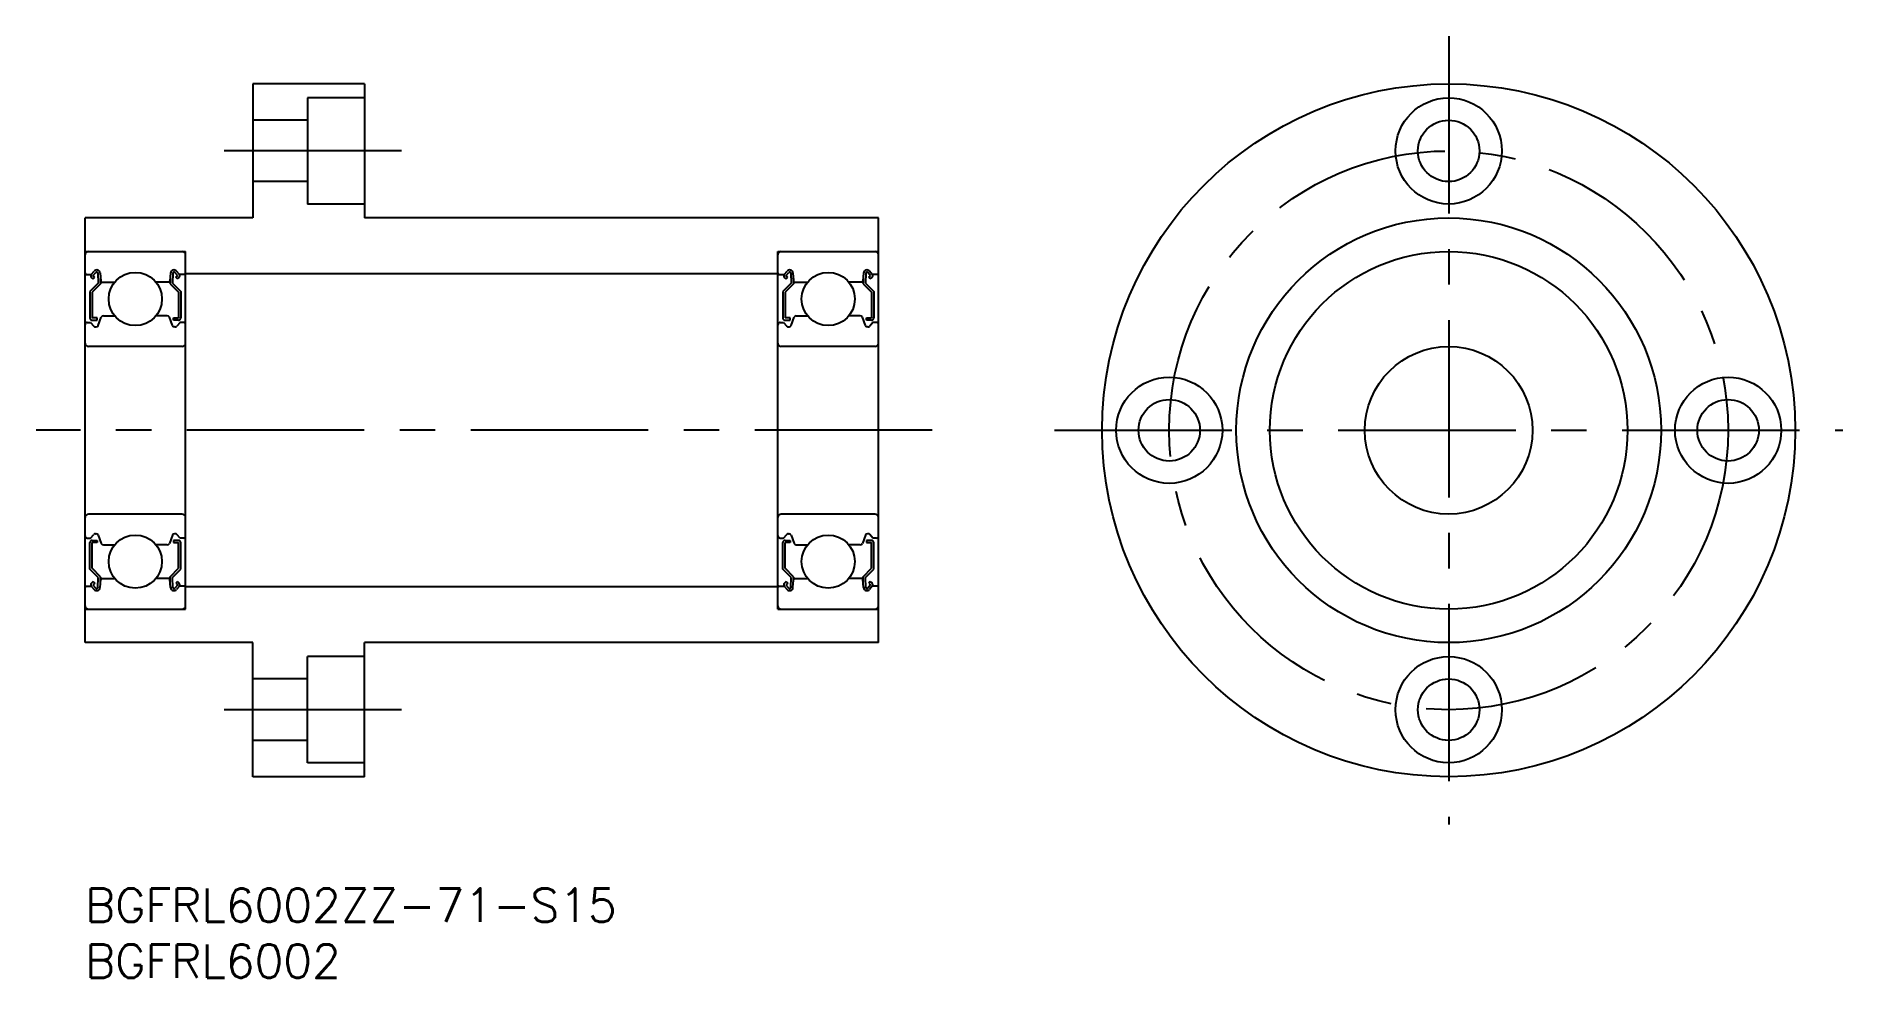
# Model space of a CAD drawing. Extents: x -4 to 157, y -8 to 76.
import ezdxf

# ---------------------------------------------------------------- set-up
doc = ezdxf.new("R2010")
doc.units = 0
doc.header["$LTSCALE"] = 0.5
doc.linetypes.add('CENTER', pattern=[50.8, 31.75, -6.35, 6.35, -6.35])
for name, color, linetype in [('MSM_CENTER', 1, 'CENTER'), ('MSM_CONTINUOUS', 7, 'CONTINUOUS'), ('MSM_PART_NUMBER', 7, 'CONTINUOUS')]:
    doc.layers.add(name, color=color, linetype=linetype)
doc.styles.get("Standard").update_dxf_attribs({"font": 'txt.shx', "height": 3, "bigfont": 'bigfont.shx'})

# ---------------------------------------------------------------- blocks, each defined once
blk = doc.blocks.new('*U6')
at = {"layer": 'MSM_PART_NUMBER'}
blk.add_text('BGFRL6002ZZ-71-S15', height=3, dxfattribs=at).set_placement((0, -3))
blk = doc.blocks.new('*U7')
at = {"layer": 'MSM_PART_NUMBER'}
blk.add_text('BGFRL6002', height=3, dxfattribs=at).set_placement((0, -8))

msp = doc.modelspace()

# ---------------------------------------------------------------- linework, layer by layer
at = {"layer": 'MSM_CENTER'}
for p, q in [((122.01, 76.27), (122.01, 5.73)), ((28.32, 66), (11.61, 66)), ((75.79, 41), (-4.37, 41)), ((86.73, 41), (157.28, 41)), ((28.32, 16), (11.61, 16))]:
    msp.add_line(p, q, dxfattribs=at)
msp.add_circle((122.01, 41), 25, dxfattribs=at)
at = {"layer": 'MSM_CONTINUOUS'}
for p, q in [((15, 72), (15, 60)), ((25, 72), (15, 72)), ((25, 72), (25, 60)), ((19.9, 70.75), (19.9, 61.25)), ((25, 70.75), (19.9, 70.75)), ((19.9, 68.75), (15, 68.75)), ((19.9, 63.25), (15, 63.25)), ((0, 22), (0, 60)), ((15, 60), (0, 60)), ((25, 61.25), (19.9, 61.25)), ((71, 60), (25, 60)), ((71, 22), (71, 60)), ((0, 57), (9, 57)), ((9, 25), (9, 57)), ((62, 57), (71, 57)), ((62, 25), (62, 57)), ((0.56, 54.95), (0.81, 55.25)), ((0.71, 54.82), (0.96, 55.12)), ((1.14, 55.06), (1.18, 54.18)), ((1.34, 55.08), (1.4, 54.34)), ((7.66, 55.08), (7.6, 54.34)), ((7.86, 55.06), (7.82, 54.18)), ((8.29, 54.82), (8.04, 55.12)), ((8.44, 54.95), (8.19, 55.25)), ((62, 55), (9, 55)), ((62.56, 54.95), (62.81, 55.25)), ((62.71, 54.82), (62.96, 55.12)), ((63.14, 55.06), (63.18, 54.18)), ((63.34, 55.08), (63.4, 54.34)), ((69.66, 55.08), (69.6, 54.34)), ((69.86, 55.06), (69.82, 54.18)), ((70.29, 54.82), (70.04, 55.12)), ((70.44, 54.95), (70.19, 55.25)), ((0.1, 54.95), (0.56, 54.95)), ((1.18, 54.18), (0.43, 53.43)), ((0.43, 53.43), (0.43, 51.05)), ((0.74, 54.54), (0.58, 54.67)), ((1.38, 54.1), (0.63, 53.35)), ((0.63, 53.35), (0.63, 51.05)), ((0.87, 54.69), (0.71, 54.82)), ((0.74, 54.54), (0.87, 54.69)), ((1.38, 54.57), (1.38, 54.1)), ((1.5, 54.25), (2.65, 54.25)), ((7.5, 54.25), (6.35, 54.25)), ((7.62, 54.57), (7.62, 54.1)), ((7.62, 54.1), (8.37, 53.35)), ((7.82, 54.18), (8.57, 53.43)), ((8.13, 54.69), (8.29, 54.82)), ((8.26, 54.54), (8.13, 54.69)), ((8.26, 54.54), (8.42, 54.67)), ((8.37, 53.35), (8.37, 51.05)), ((8.9, 54.95), (8.44, 54.95)), ((8.57, 53.43), (8.57, 51.05)), ((62.1, 54.95), (62.56, 54.95)), ((63.18, 54.18), (62.43, 53.43)), ((62.43, 53.43), (62.43, 51.05)), ((62.74, 54.54), (62.58, 54.67)), ((63.38, 54.1), (62.63, 53.35)), ((62.63, 53.35), (62.63, 51.05)), ((62.87, 54.69), (62.71, 54.82)), ((62.74, 54.54), (62.87, 54.69)), ((63.38, 54.57), (63.38, 54.1)), ((63.5, 54.25), (64.65, 54.25)), ((69.5, 54.25), (68.35, 54.25)), ((69.62, 54.57), (69.62, 54.1)), ((69.62, 54.1), (70.37, 53.35)), ((69.82, 54.18), (70.57, 53.43)), ((70.13, 54.69), (70.29, 54.82)), ((70.26, 54.54), (70.13, 54.69)), ((70.26, 54.54), (70.42, 54.67)), ((70.37, 53.35), (70.37, 51.05)), ((70.9, 54.95), (70.44, 54.95)), ((70.57, 53.43), (70.57, 51.05)), ((0.2, 50.65), (0.5, 50.65)), ((0.5, 50.65), (0.78, 50.32)), ((1.08, 51.05), (0.63, 51.05)), ((0.63, 50.85), (1.08, 50.85)), ((0.93, 50.25), (0.99, 50.25)), ((1.08, 50.85), (1.08, 51.05)), ((1.18, 50.38), (1.45, 51.12)), ((1.64, 51.25), (2.65, 51.25)), ((7.36, 51.25), (6.35, 51.25)), ((7.82, 50.38), (7.55, 51.12)), ((7.92, 51.05), (8.37, 51.05)), ((7.92, 50.85), (7.92, 51.05)), ((8.37, 50.85), (7.92, 50.85)), ((8.07, 50.25), (8.01, 50.25)), ((8.5, 50.65), (8.22, 50.32)), ((8.8, 50.65), (8.5, 50.65)), ((62.2, 50.65), (62.5, 50.65)), ((62.5, 50.65), (62.78, 50.32)), ((63.08, 51.05), (62.63, 51.05)), ((62.63, 50.85), (63.08, 50.85)), ((62.93, 50.25), (62.99, 50.25)), ((63.08, 50.85), (63.08, 51.05)), ((63.18, 50.38), (63.45, 51.12)), ((63.64, 51.25), (64.65, 51.25)), ((69.36, 51.25), (68.35, 51.25)), ((69.82, 50.38), (69.55, 51.12)), ((69.92, 51.05), (70.37, 51.05)), ((69.92, 50.85), (69.92, 51.05)), ((70.37, 50.85), (69.92, 50.85)), ((70.07, 50.25), (70.01, 50.25)), ((70.5, 50.65), (70.22, 50.32)), ((70.8, 50.65), (70.5, 50.65)), ((8.7, 48.5), (0.3, 48.5)), ((70.7, 48.5), (62.3, 48.5)), ((8.7, 33.5), (0.3, 33.5)), ((70.7, 33.5), (62.3, 33.5)), ((0.2, 31.35), (0.5, 31.35)), ((0.43, 28.57), (0.43, 30.95)), ((0.5, 31.35), (0.78, 31.68)), ((0.63, 31.15), (1.08, 31.15)), ((0.63, 28.65), (0.63, 30.95)), ((1.08, 30.95), (0.63, 30.95)), ((0.93, 31.75), (0.99, 31.75)), ((1.08, 31.15), (1.08, 30.95)), ((1.18, 31.62), (1.45, 30.88)), ((1.64, 30.75), (2.65, 30.75)), ((7.36, 30.75), (6.35, 30.75)), ((7.82, 31.62), (7.55, 30.88)), ((8.37, 31.15), (7.92, 31.15)), ((7.92, 31.15), (7.92, 30.95)), ((7.92, 30.95), (8.37, 30.95)), ((8.07, 31.75), (8.01, 31.75)), ((8.5, 31.35), (8.22, 31.68)), ((8.37, 28.65), (8.37, 30.95)), ((8.8, 31.35), (8.5, 31.35)), ((8.57, 28.57), (8.57, 30.95)), ((62.2, 31.35), (62.5, 31.35)), ((62.43, 28.57), (62.43, 30.95)), ((62.5, 31.35), (62.78, 31.68)), ((62.63, 31.15), (63.08, 31.15)), ((62.63, 28.65), (62.63, 30.95)), ((63.08, 30.95), (62.63, 30.95)), ((62.93, 31.75), (62.99, 31.75)), ((63.08, 31.15), (63.08, 30.95)), ((63.18, 31.62), (63.45, 30.88)), ((63.64, 30.75), (64.65, 30.75)), ((69.36, 30.75), (68.35, 30.75)), ((69.82, 31.62), (69.55, 30.88)), ((70.37, 31.15), (69.92, 31.15)), ((69.92, 31.15), (69.92, 30.95)), ((69.92, 30.95), (70.37, 30.95)), ((70.07, 31.75), (70.01, 31.75)), ((70.5, 31.35), (70.22, 31.68)), ((70.37, 28.65), (70.37, 30.95)), ((70.8, 31.35), (70.5, 31.35)), ((70.57, 28.57), (70.57, 30.95)), ((1.18, 27.82), (0.43, 28.57)), ((1.38, 27.9), (0.63, 28.65)), ((1.14, 26.94), (1.18, 27.82)), ((1.34, 26.92), (1.4, 27.66)), ((1.38, 27.43), (1.38, 27.9)), ((1.5, 27.75), (2.65, 27.75)), ((7.5, 27.75), (6.35, 27.75)), ((7.66, 26.92), (7.6, 27.66)), ((7.62, 27.9), (8.37, 28.65)), ((7.62, 27.43), (7.62, 27.9)), ((7.82, 27.82), (8.57, 28.57)), ((7.86, 26.94), (7.82, 27.82)), ((63.18, 27.82), (62.43, 28.57)), ((63.38, 27.9), (62.63, 28.65)), ((63.14, 26.94), (63.18, 27.82)), ((63.34, 26.92), (63.4, 27.66)), ((63.38, 27.43), (63.38, 27.9)), ((63.5, 27.75), (64.65, 27.75)), ((69.5, 27.75), (68.35, 27.75)), ((69.66, 26.92), (69.6, 27.66)), ((69.62, 27.9), (70.37, 28.65)), ((69.62, 27.43), (69.62, 27.9)), ((69.82, 27.82), (70.57, 28.57)), ((69.86, 26.94), (69.82, 27.82)), ((0.1, 27.05), (0.56, 27.05)), ((0.56, 27.05), (0.81, 26.75)), ((0.74, 27.46), (0.58, 27.33)), ((0.87, 27.31), (0.71, 27.18)), ((0.71, 27.18), (0.96, 26.88)), ((0.74, 27.46), (0.87, 27.31)), ((8.29, 27.18), (8.04, 26.88)), ((8.26, 27.46), (8.13, 27.31)), ((8.13, 27.31), (8.29, 27.18)), ((8.44, 27.05), (8.19, 26.75)), ((8.26, 27.46), (8.42, 27.33)), ((8.9, 27.05), (8.44, 27.05)), ((62, 27), (9, 27)), ((62.1, 27.05), (62.56, 27.05)), ((62.56, 27.05), (62.81, 26.75)), ((62.74, 27.46), (62.58, 27.33)), ((62.87, 27.31), (62.71, 27.18)), ((62.71, 27.18), (62.96, 26.88)), ((62.74, 27.46), (62.87, 27.31)), ((70.29, 27.18), (70.04, 26.88)), ((70.26, 27.46), (70.13, 27.31)), ((70.13, 27.31), (70.29, 27.18)), ((70.44, 27.05), (70.19, 26.75)), ((70.26, 27.46), (70.42, 27.33)), ((70.9, 27.05), (70.44, 27.05)), ((0, 25), (9, 25)), ((62, 25), (71, 25)), ((15, 22), (0, 22)), ((15, 10), (15, 22)), ((71, 22), (25, 22)), ((25, 10), (25, 22)), ((19.9, 11.25), (19.9, 20.75)), ((25, 20.75), (19.9, 20.75)), ((19.9, 18.75), (15, 18.75)), ((19.9, 13.25), (15, 13.25)), ((25, 10), (15, 10)), ((25, 11.25), (19.9, 11.25))]:
    msp.add_line(p, q, dxfattribs=at)
for centre, radius in [((122.01, 41), 31), ((122.01, 66), 4.75), ((122.01, 66), 2.75), ((122.01, 41), 19), ((122.01, 41), 16), ((4.5, 52.75), 2.38), ((66.5, 52.75), 2.38), ((122.01, 41), 7.5), ((97.01, 41), 4.75), ((147.01, 41), 4.75), ((97.01, 41), 2.75), ((147.01, 41), 2.75), ((4.5, 29.25), 2.38), ((66.5, 29.25), 2.38), ((122.01, 16), 4.75), ((122.01, 16), 2.75)]:
    msp.add_circle(centre, radius, dxfattribs=at)
for centre, radius, start, end in [((0.3, 56.7), 0.3, 90, 180), ((8.7, 56.7), 0.3, 0, 90), ((62.3, 56.7), 0.3, 90, 180), ((70.7, 56.7), 0.3, 0, 90), ((0.1, 55.05), 0.1, 180, 270), ((1.04, 55.05), 0.3, 4.9968, 140.0002), ((1.04, 55.06), 0.1, 2.8198, 140.0033), ((7.96, 55.05), 0.3, 39.9998, 175.0032), ((7.96, 55.06), 0.1, 39.9967, 177.1802), ((8.9, 55.05), 0.1, 270, 0), ((62.1, 55.05), 0.1, 180, 270), ((63.04, 55.05), 0.3, 4.9968, 140.0002), ((63.04, 55.06), 0.1, 2.8198, 140.0033), ((69.96, 55.05), 0.3, 39.9998, 175.0032), ((69.96, 55.06), 0.1, 39.9967, 177.1802), ((70.9, 55.05), 0.1, 270, 0), ((0.71, 54.82), 0.2, 140.0002, 230.0848), ((1.5, 54.35), 0.1, 184.9968, 269.9995), ((7.5, 54.35), 0.1, 270.0005, 355.0032), ((8.29, 54.82), 0.2, 309.9152, 39.9998), ((62.71, 54.82), 0.2, 140.0002, 230.0848), ((63.5, 54.35), 0.1, 184.9968, 269.9995), ((69.5, 54.35), 0.1, 270.0005, 355.0032), ((70.29, 54.82), 0.2, 309.9152, 39.9998), ((0.2, 50.45), 0.2, 90, 180), ((0.63, 51.05), 0.2, 180, 270), ((0.93, 50.45), 0.2, 219.9962, 270), ((0.99, 50.45), 0.2, 270, 339.9919), ((1.64, 51.05), 0.2, 90, 159.9919), ((7.36, 51.05), 0.2, 20.0081, 90), ((8.01, 50.45), 0.2, 200.0081, 270), ((8.07, 50.45), 0.2, 270, 320.0038), ((8.37, 51.05), 0.2, 270, 0), ((8.8, 50.45), 0.2, 0, 90), ((62.2, 50.45), 0.2, 90, 180), ((62.63, 51.05), 0.2, 180, 270), ((62.93, 50.45), 0.2, 219.9962, 270), ((62.99, 50.45), 0.2, 270, 339.9919), ((63.64, 51.05), 0.2, 90, 159.9919), ((69.36, 51.05), 0.2, 20.0081, 90), ((70.01, 50.45), 0.2, 200.0081, 270), ((70.07, 50.45), 0.2, 270, 320.0038), ((70.37, 51.05), 0.2, 270, 0), ((70.8, 50.45), 0.2, 0, 90), ((0.3, 48.8), 0.3, 180, 270), ((8.7, 48.8), 0.3, 270, 0), ((62.3, 48.8), 0.3, 180, 270), ((70.7, 48.8), 0.3, 270, 0), ((0.3, 33.2), 0.3, 90, 180), ((8.7, 33.2), 0.3, 0, 90), ((62.3, 33.2), 0.3, 90, 180), ((70.7, 33.2), 0.3, 0, 90), ((0.2, 31.55), 0.2, 180, 270), ((0.63, 30.95), 0.2, 90, 180), ((0.93, 31.55), 0.2, 90, 140.0038), ((0.99, 31.55), 0.2, 20.0081, 90), ((1.64, 30.95), 0.2, 200.0081, 270), ((7.36, 30.95), 0.2, 270, 339.9919), ((8.01, 31.55), 0.2, 90, 159.9919), ((8.07, 31.55), 0.2, 39.9962, 90), ((8.37, 30.95), 0.2, 0, 90), ((8.8, 31.55), 0.2, 270, 0), ((62.2, 31.55), 0.2, 180, 270), ((62.63, 30.95), 0.2, 90, 180), ((62.93, 31.55), 0.2, 90, 140.0038), ((62.99, 31.55), 0.2, 20.0081, 90), ((63.64, 30.95), 0.2, 200.0081, 270), ((69.36, 30.95), 0.2, 270, 339.9919), ((70.01, 31.55), 0.2, 90, 159.9919), ((70.07, 31.55), 0.2, 39.9962, 90), ((70.37, 30.95), 0.2, 0, 90), ((70.8, 31.55), 0.2, 270, 0), ((1.5, 27.65), 0.1, 90.0005, 175.0032), ((7.5, 27.65), 0.1, 4.9968, 89.9995), ((63.5, 27.65), 0.1, 90.0005, 175.0032), ((69.5, 27.65), 0.1, 4.9968, 89.9995), ((0.1, 26.95), 0.1, 90, 180), ((0.71, 27.18), 0.2, 129.9152, 219.9998), ((1.04, 26.95), 0.3, 219.9998, 355.0032), ((1.04, 26.94), 0.1, 219.9967, 357.1802), ((7.96, 26.95), 0.3, 184.9968, 320.0002), ((7.96, 26.94), 0.1, 182.8198, 320.0033), ((8.29, 27.18), 0.2, 320.0002, 50.0848), ((8.9, 26.95), 0.1, 0, 90), ((62.1, 26.95), 0.1, 90, 180), ((62.71, 27.18), 0.2, 129.9152, 219.9998), ((63.04, 26.95), 0.3, 219.9998, 355.0032), ((63.04, 26.94), 0.1, 219.9967, 357.1802), ((69.96, 26.95), 0.3, 184.9968, 320.0002), ((69.96, 26.94), 0.1, 182.8198, 320.0033), ((70.29, 27.18), 0.2, 320.0002, 50.0848), ((70.9, 26.95), 0.1, 0, 90), ((0.3, 25.3), 0.3, 180, 270), ((8.7, 25.3), 0.3, 270, 0), ((62.3, 25.3), 0.3, 180, 270), ((70.7, 25.3), 0.3, 270, 0)]:
    msp.add_arc(centre, radius, start, end, dxfattribs=at)

# ---------------------------------------------------------------- block references
for name in ['*U6', '*U7']:
    msp.add_blockref(name, (0, 0), dxfattribs=at)

doc.saveas('drawing.dxf')
